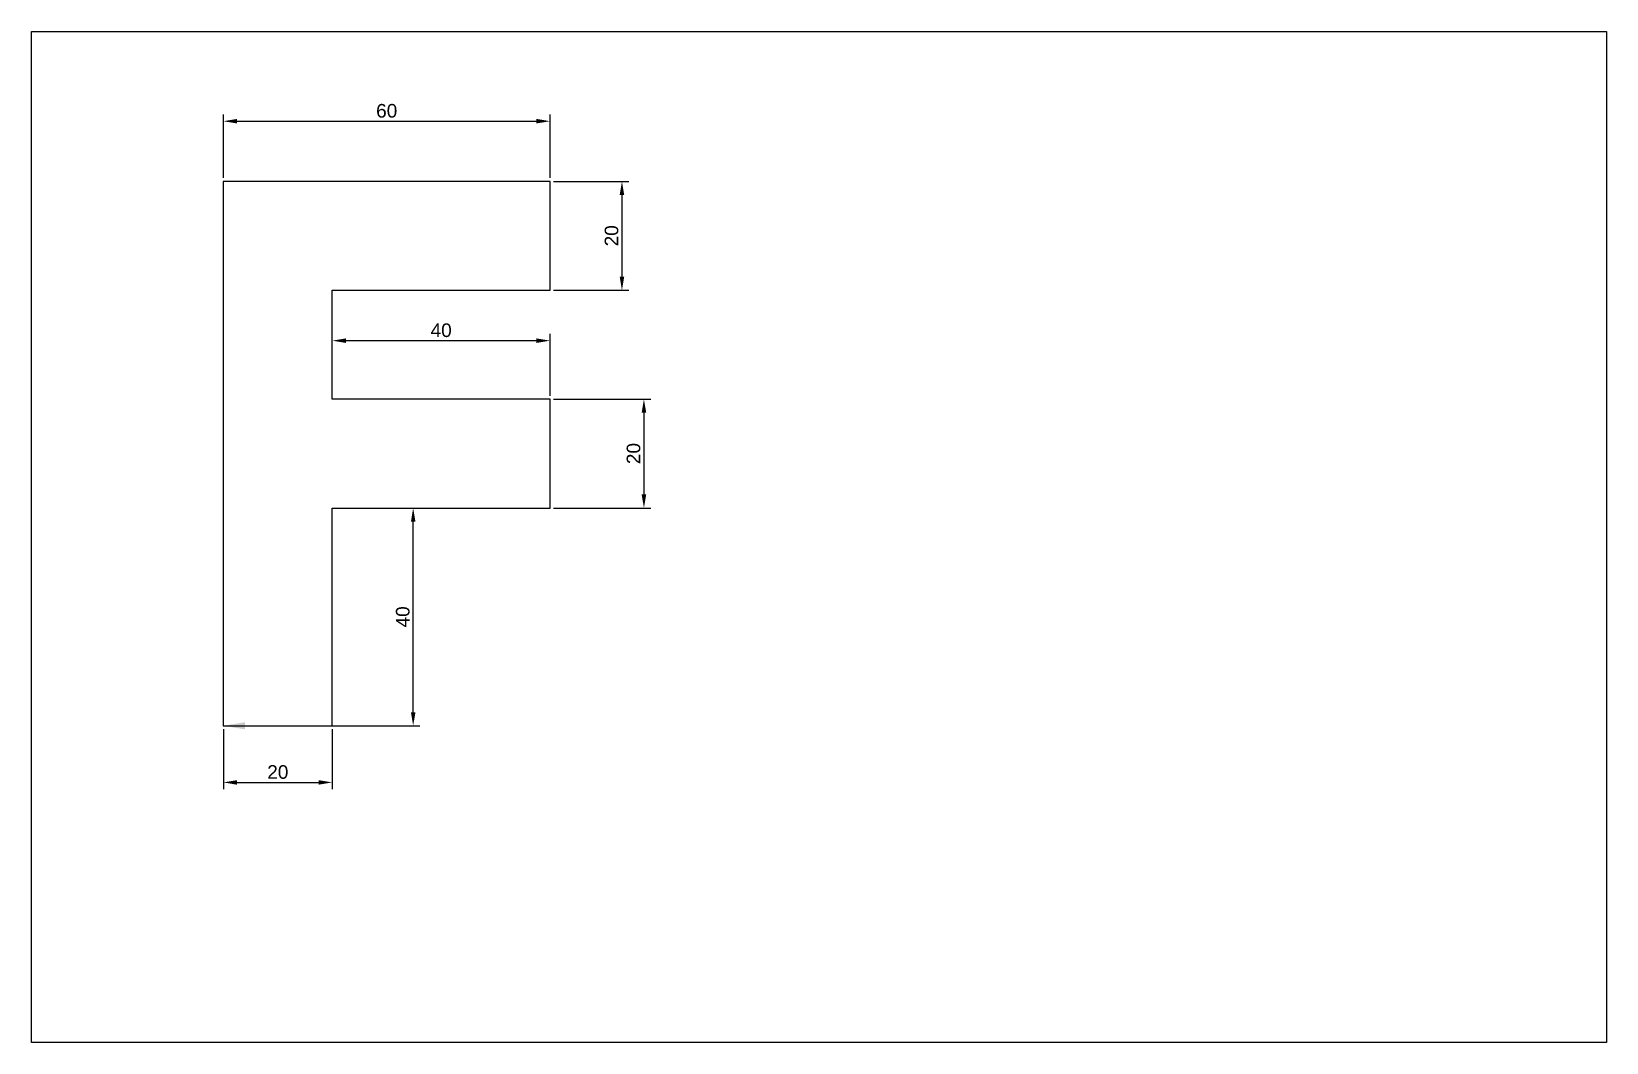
# Model space of a CAD drawing. Header units: millimetres. Extents: x -98 to 191, y -58 to 128.
import ezdxf
from ezdxf import colors
from ezdxf.entities.mleader import LeaderData, LeaderLine
from ezdxf.math import Vec2, Vec3

# ---------------------------------------------------------------- set-up
doc = ezdxf.new("R2010")
doc.units = ezdxf.units.MM
doc.styles.get("Standard").update_dxf_attribs({"font": 'arial.ttf'})
doc.dimstyles.new('ISO-25', dxfattribs={"dimtxt": 2.5, "dimasz": 2.5, "dimexe": 1.25, "dimexo": 0.625, "dimtad": 1, "dimtxsty": 'Standard', "dimcen": 2.5, "dimadec": 0, "dimazin": 0, "dimtfac": 1, "dimtmove": 0, "dimatfit": 3, "dimfxl": 1, "dimarcsym": 0})

# ---------------------------------------------------------------- blocks, each defined once
blk = doc.blocks.new('*D1')
at = {"color": 0, "lineweight": -2, "transparency": 16777216}
for p, q in [((-2.62, 100), (11.21, 100)), ((9.96, 97.5), (9.96, 82.5)), ((-2.62, 80), (11.21, 80))]:
    blk.add_line(p, q, dxfattribs=at)
at = {"color": 0, "transparency": 16777216}
for points in [[(9.55, 97.5), (10.38, 97.5), (9.96, 100)], [(9.55, 82.5), (10.38, 82.5), (9.96, 80)]]:
    blk.add_solid(points, dxfattribs=at)
at = {"layer": 'Defpoints', "color": 0, "transparency": 16777216}
for p in [(-3.24, 100), (-3.24, 80), (9.96, 80)]:
    blk.add_point(p, dxfattribs=at)
at = {"color": 0, "transparency": 16777216, "insert": (8.06, 90), "char_height": 2.5, "attachment_point": 5, "rotation": 90}
blk.add_mtext('20', dxfattribs=at)
blk = doc.blocks.new('*D2')
at = {"color": 0, "lineweight": -2, "transparency": 16777216}
for p, q in [((-63.24, 100.62), (-63.24, 112.3)), ((-60.74, 111.05), (-5.74, 111.05)), ((-3.24, 100.62), (-3.24, 112.3))]:
    blk.add_line(p, q, dxfattribs=at)
at = {"color": 0, "transparency": 16777216}
for points in [[(-60.74, 111.47), (-60.74, 110.64), (-63.24, 111.05)], [(-5.74, 111.47), (-5.74, 110.64), (-3.24, 111.05)]]:
    blk.add_solid(points, dxfattribs=at)
at = {"layer": 'Defpoints', "color": 0, "transparency": 16777216}
for p in [(-3.24, 111.05), (-63.24, 100), (-3.24, 100)]:
    blk.add_point(p, dxfattribs=at)
at = {"color": 0, "transparency": 16777216, "insert": (-33.24, 112.95), "char_height": 2.5, "attachment_point": 5}
blk.add_mtext('60', dxfattribs=at)
blk = doc.blocks.new('*D3')
at = {"color": 0, "lineweight": -2, "transparency": 16777216}
for p, q in [((-2.62, 60), (15.25, 60)), ((14, 57.5), (14, 42.5)), ((-2.62, 40), (15.25, 40))]:
    blk.add_line(p, q, dxfattribs=at)
at = {"color": 0, "transparency": 16777216}
for points in [[(13.58, 57.5), (14.42, 57.5), (14, 60)], [(13.58, 42.5), (14.42, 42.5), (14, 40)]]:
    blk.add_solid(points, dxfattribs=at)
at = {"layer": 'Defpoints', "color": 0, "transparency": 16777216}
for p in [(-3.24, 60), (-3.24, 40), (14, 40)]:
    blk.add_point(p, dxfattribs=at)
at = {"color": 0, "transparency": 16777216, "insert": (12.1, 50), "char_height": 2.5, "attachment_point": 5, "rotation": 90}
blk.add_mtext('20', dxfattribs=at)
blk = doc.blocks.new('*D4')
at = {"color": 0, "lineweight": -2, "transparency": 16777216}
for p, q in [((-43.24, 60.63), (-43.24, 71.99)), ((-40.74, 70.74), (-5.74, 70.74)), ((-3.24, 60.63), (-3.24, 71.99))]:
    blk.add_line(p, q, dxfattribs=at)
at = {"color": 0, "transparency": 16777216}
for points in [[(-40.74, 71.15), (-40.74, 70.32), (-43.24, 70.74)], [(-5.74, 71.15), (-5.74, 70.32), (-3.24, 70.74)]]:
    blk.add_solid(points, dxfattribs=at)
at = {"layer": 'Defpoints', "color": 0, "transparency": 16777216}
for p in [(-3.24, 70.74), (-43.24, 60), (-3.24, 60)]:
    blk.add_point(p, dxfattribs=at)
at = {"color": 0, "transparency": 16777216, "insert": (-23.24, 72.64), "char_height": 2.5, "attachment_point": 5}
blk.add_mtext('40', dxfattribs=at)
blk = doc.blocks.new('*D5')
at = {"color": 0, "lineweight": -2, "transparency": 16777216}
for p, q in [((-42.62, 40), (-27.13, 40)), ((-28.38, 2.5), (-28.38, 37.5)), ((-42.62, 0), (-27.13, 0))]:
    blk.add_line(p, q, dxfattribs=at)
at = {"color": 0, "transparency": 16777216}
for points in [[(-28.79, 37.5), (-27.96, 37.5), (-28.38, 40)], [(-28.79, 2.5), (-27.96, 2.5), (-28.38, 0)]]:
    blk.add_solid(points, dxfattribs=at)
at = {"layer": 'Defpoints', "color": 0, "transparency": 16777216}
for p in [(-43.24, 40), (-28.38, 40), (-43.24, 0)]:
    blk.add_point(p, dxfattribs=at)
at = {"color": 0, "transparency": 16777216, "insert": (-30.28, 20), "char_height": 2.5, "attachment_point": 5, "rotation": 90}
blk.add_mtext('40', dxfattribs=at)
blk = doc.blocks.new('*D6')
at = {"color": 0, "lineweight": -2, "transparency": 16777216}
for p, q in [((-63.24, -0.62), (-63.24, -11.65)), ((-43.24, -0.62), (-43.24, -11.65)), ((-60.74, -10.4), (-45.74, -10.4))]:
    blk.add_line(p, q, dxfattribs=at)
at = {"color": 0, "transparency": 16777216}
for points in [[(-60.74, -9.99), (-60.74, -10.82), (-63.24, -10.4)], [(-45.74, -9.99), (-45.74, -10.82), (-43.24, -10.4)]]:
    blk.add_solid(points, dxfattribs=at)
at = {"layer": 'Defpoints', "color": 0, "transparency": 16777216}
for p in [(-63.24, 0), (-43.24, 0), (-43.24, -10.4)]:
    blk.add_point(p, dxfattribs=at)
at = {"color": 0, "transparency": 16777216, "insert": (-53.24, -8.5), "char_height": 2.5, "attachment_point": 5}
blk.add_mtext('20', dxfattribs=at)

msp = doc.modelspace()

# ---------------------------------------------------------------- linework, layer by layer
for p, q in [((-3.244, 100), (-63.244, 100)), ((-63.244, 100), (-63.244, 0)), ((-3.244, 80), (-3.244, 100)), ((-3.244, 100), (-3.244, 100)), ((-3.244, 100), (-3.244, 100)), ((-43.244, 60), (-43.244, 80)), ((-43.244, 80), (-3.244, 80)), ((-3.244, 60), (-43.244, 60)), ((-3.244, 40), (-3.244, 60)), ((-43.244, 0), (-43.244, 40)), ((-43.244, 40), (-3.244, 40)), ((-63.244, 0), (-43.244, 0))]:
    msp.add_line(p, q)
msp.add_lwpolyline([(-98.475, 127.529), (190.781, 127.529), (190.781, -58.175), (-98.475, -58.175)], close=True)

# ---------------------------------------------------------------- dimensions: what is measured, and where the dimension line sits
for base, p1, p2, picture, middle in [((-3.244, 111.053), (-63.244, 100), (-3.244, 100), '*D2', (-33.244, 112.955)), ((-3.244, 70.736), (-43.244, 60), (-3.244, 60), '*D4', (-23.244, 72.637)), ((-43.244, -10.403), (-63.244, 0), (-43.244, 0), '*D6', (-53.244, -8.501))]:
    dim = msp.add_linear_dim(base=base, p1=p1, p2=p2, dimstyle='ISO-25')
    dim.commit()
    dim.dimension.update_dxf_attribs({"geometry": picture, "text_midpoint": middle})
for base, p1, p2, picture, middle in [((9.963, 80), (-3.244, 100), (-3.244, 80), '*D1', (8.062, 90)), ((13.999, 40), (-3.244, 60), (-3.244, 40), '*D3', (12.098, 50)), ((-28.377, 40), (-43.244, 0), (-43.244, 40), '*D5', (-30.278, 20))]:
    dim = msp.add_linear_dim(base=base, p1=p1, p2=p2, angle=90, dimstyle='ISO-25')
    dim.commit()
    dim.dimension.update_dxf_attribs({"geometry": picture, "text_midpoint": middle})

# ---------------------------------------------------------------- leaders
ml = msp.add_multileader_mtext('Standard')
ml.set_content('', color=256)
ml.set_leader_properties()
ml.build(insert=Vec2(0, 0))
ctx = ml.context
ctx.base_point, ctx.plane_origin = Vec3(-35.244, 0), Vec3(-63.244, 0)
notes = []
notes.append((ctx, [(0, (1, 1, 0), (-43.244, 0), (1, 0), 8, [(0, [(-63.244, 0)], 0, [])])]))
ctx.mtext.insert, ctx.mtext.flow_direction = Vec3(-33.244, 2), 5
for ctx, leaders in notes:
    for number, flags, end, landing, length, lines in leaders:
        leader = LeaderData()
        leader.index, (leader.has_last_leader_line, leader.has_dogleg_vector, leader.attachment_direction) = number, flags
        leader.last_leader_point, leader.dogleg_vector, leader.dogleg_length = Vec3(end), Vec3(landing), length
        for number, points, colour, breaks in lines:
            line = LeaderLine()
            line.index, line.vertices, line.color, line.breaks = number, Vec3.list(points), colors.encode_raw_color(colour), breaks
            leader.lines.append(line)
        ctx.leaders.append(leader)

doc.saveas('drawing.dxf')
